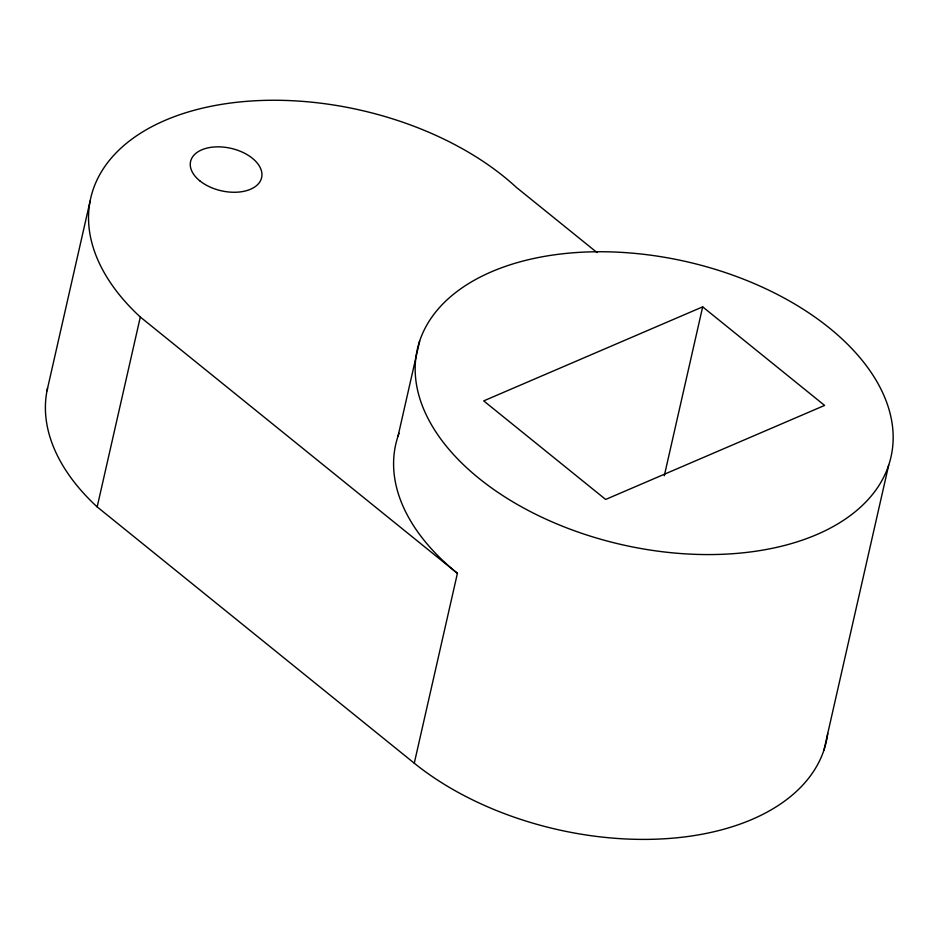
<?xml version="1.0" encoding="UTF-8"?>
<svg xmlns="http://www.w3.org/2000/svg" width="940" height="940" viewBox="0 0 940 940"><rect width="100%" height="100%" fill="white"/><g stroke="black" fill="none" stroke-linecap="round" stroke-linejoin="round"><path stroke-width="1.41" d="M47 390.793L90.146 200.913M827.752 733.423A242.873 145.148 12.8 0 1 668.223 838.527A242.873 145.148 12.8 0 1 414.27 763.198L97.173 506.907L140.307 317.027A243.625 145.594 12.8 0 1 179.47 114.809A243.625 145.594 12.8 0 1 516.248 187.272L597.1 252.613M398.078 435.995L419.651 341.044M414.27 763.198L457.416 573.318A242.873 145.148 12.8 0 1 399.03 433.305M664.298 475.757L702.673 306.863L824.615 405.422L605.654 499.446L483.701 400.887L702.673 306.863M823.957 750.096L888.664 465.265A242.873 145.148 12.8 0 0 576.866 252.508A242.873 145.148 12.8 0 0 496.943 491.702A242.873 145.148 12.8 0 0 888.664 465.265M140.307 317.027L457.416 573.318M97.173 506.907A243.625 145.594 12.8 0 1 47.576 388.055M199.821 180.833A36.425 21.773 12.8 0 0 260.357 180.985A36.425 21.773 12.8 0 0 218.104 146.84A36.425 21.773 12.8 0 0 199.821 180.833"/></g></svg>
